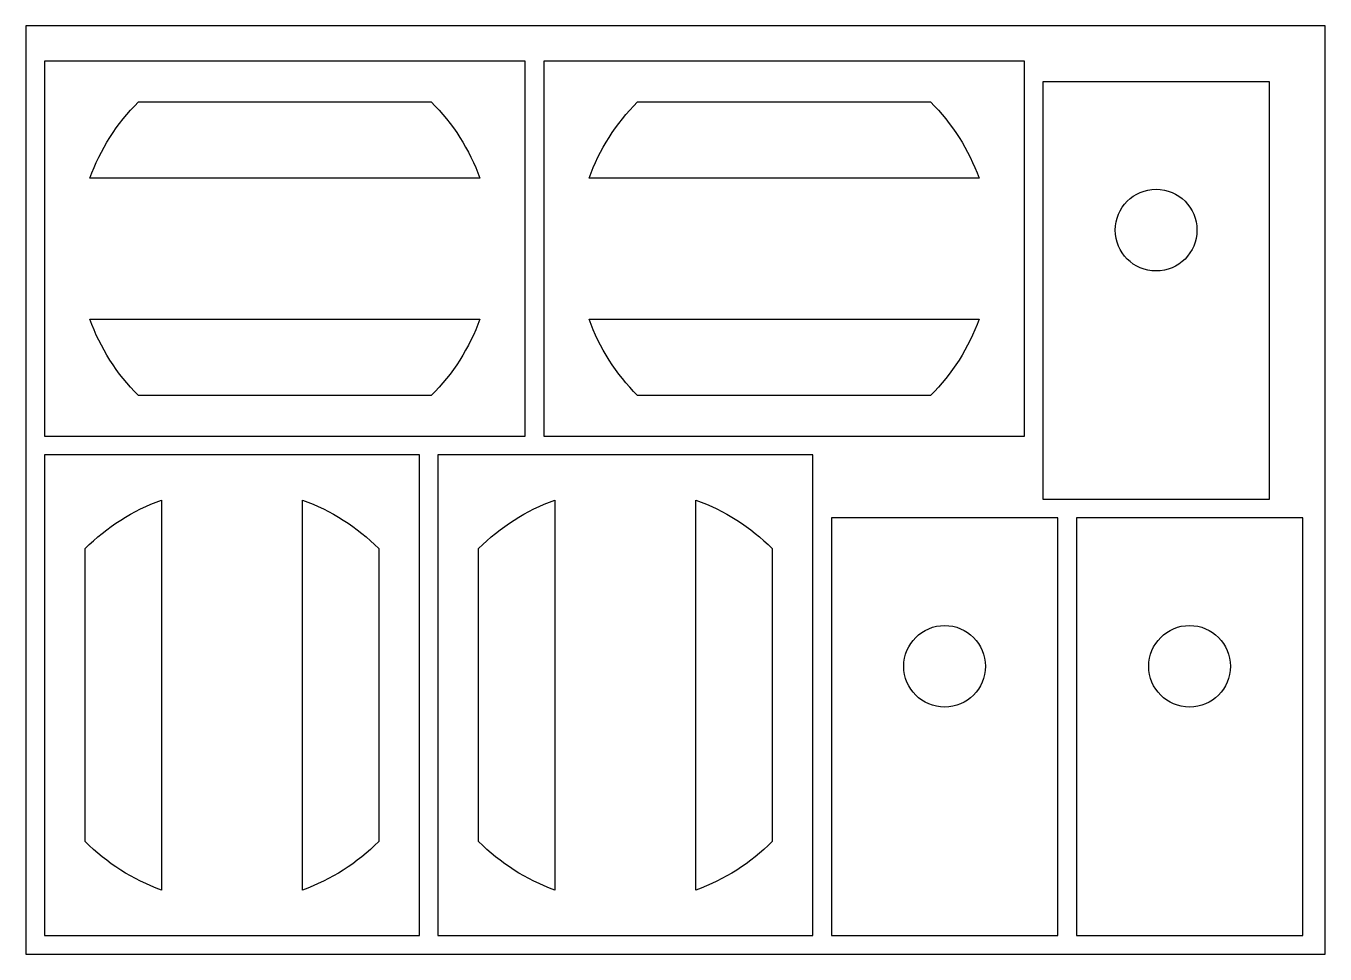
# Model space of a CAD drawing. Header units: metres. Extents: x 0 to 700, y 0 to 500.
import ezdxf

# ---------------------------------------------------------------- set-up
doc = ezdxf.new("R2010")
doc.units = ezdxf.units.M

msp = doc.modelspace()

# ---------------------------------------------------------------- linework, layer by layer
for points in [[(0, 0), (700, 0), (700, 500), (0, 500)], [(10, 279), (269, 279), (269, 481), (10, 481)], [(279, 279), (538, 279), (538, 481), (279, 481)], [(548, 470), (548, 245), (670, 245), (670, 470)], [(10, 269), (10, 10), (212, 10), (212, 269)], [(222, 269), (222, 10), (424, 10), (424, 269)], [(434, 235), (434, 10), (556, 10), (556, 235)], [(566, 235), (566, 10), (688, 10), (688, 235)]]:
    msp.add_lwpolyline(points, close=True)
for points in [[(60.58, 459.09), (218.42, 459.09, -0.11044), (244.59, 417.95), (34.41, 417.95, -0.11044)], [(329.58, 459.09), (487.42, 459.09, -0.11044), (513.59, 417.95), (303.41, 417.95, -0.11044)], [(609, 412, -1), (609, 368, -1)], [(60.58, 300.91, -0.11044), (34.41, 342.05), (244.59, 342.05, -0.11044), (218.42, 300.91)], [(329.58, 300.91, -0.11044), (303.41, 342.05), (513.59, 342.05, -0.11044), (487.42, 300.91)], [(31.91, 218.42, -0.11044), (73.05, 244.59), (73.05, 34.41, -0.11044), (31.91, 60.58)], [(190.09, 218.42), (190.09, 60.58, -0.11044), (148.95, 34.41), (148.95, 244.59, -0.11044)], [(243.91, 218.42, -0.11044), (285.05, 244.59), (285.05, 34.41, -0.11044), (243.91, 60.58)], [(402.09, 218.42), (402.09, 60.58, -0.11044), (360.95, 34.41), (360.95, 244.59, -0.11044)], [(495, 177, -1), (495, 133, -1)], [(627, 177, -1), (627, 133, -1)]]:
    msp.add_lwpolyline(points, format="xyb", close=True)

doc.saveas('drawing.dxf')
